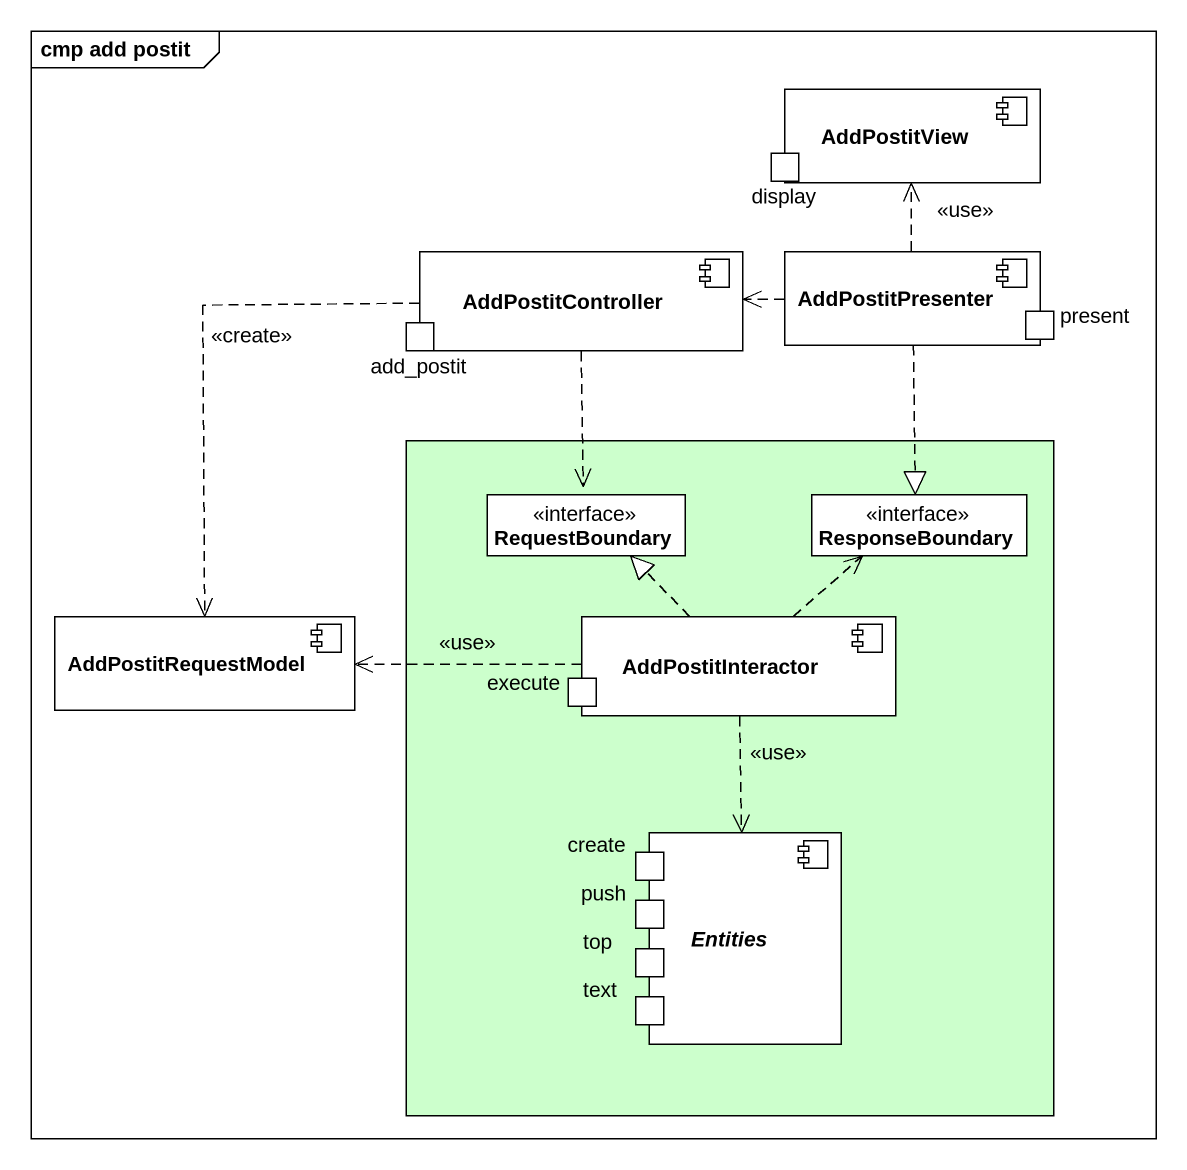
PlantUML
@startuml
mainframe cmp add postit
allowmixing
hide circle
hide empty members
component AddPostitView {
  port display
}
component AddPostitController {
  port add_postit
}
component AddPostitPresenter {
  port present
}
rectangle " " as rectangle1 #CCFFCC {
  interface RequestBoundary
  interface ResponseBoundary
  component AddPostitInteractor {
    port execute
  }
  component Entities {
    port "create" as create_
    port push
    port "top" as top_
    port text
  }
}
component AddPostitRequestModel
AddPostitController ..> RequestBoundary
AddPostitController ..> AddPostitRequestModel : <<create>>
AddPostitPresenter .up.> AddPostitView : <<use>>
AddPostitPresenter .left.> AddPostitController
AddPostitPresenter ..|> ResponseBoundary
AddPostitInteractor .up.|> RequestBoundary
AddPostitInteractor .up.> ResponseBoundary
AddPostitInteractor .left.> AddPostitRequestModel : <<use>>
AddPostitInteractor ..> Entities : <<use>>
@enduml
